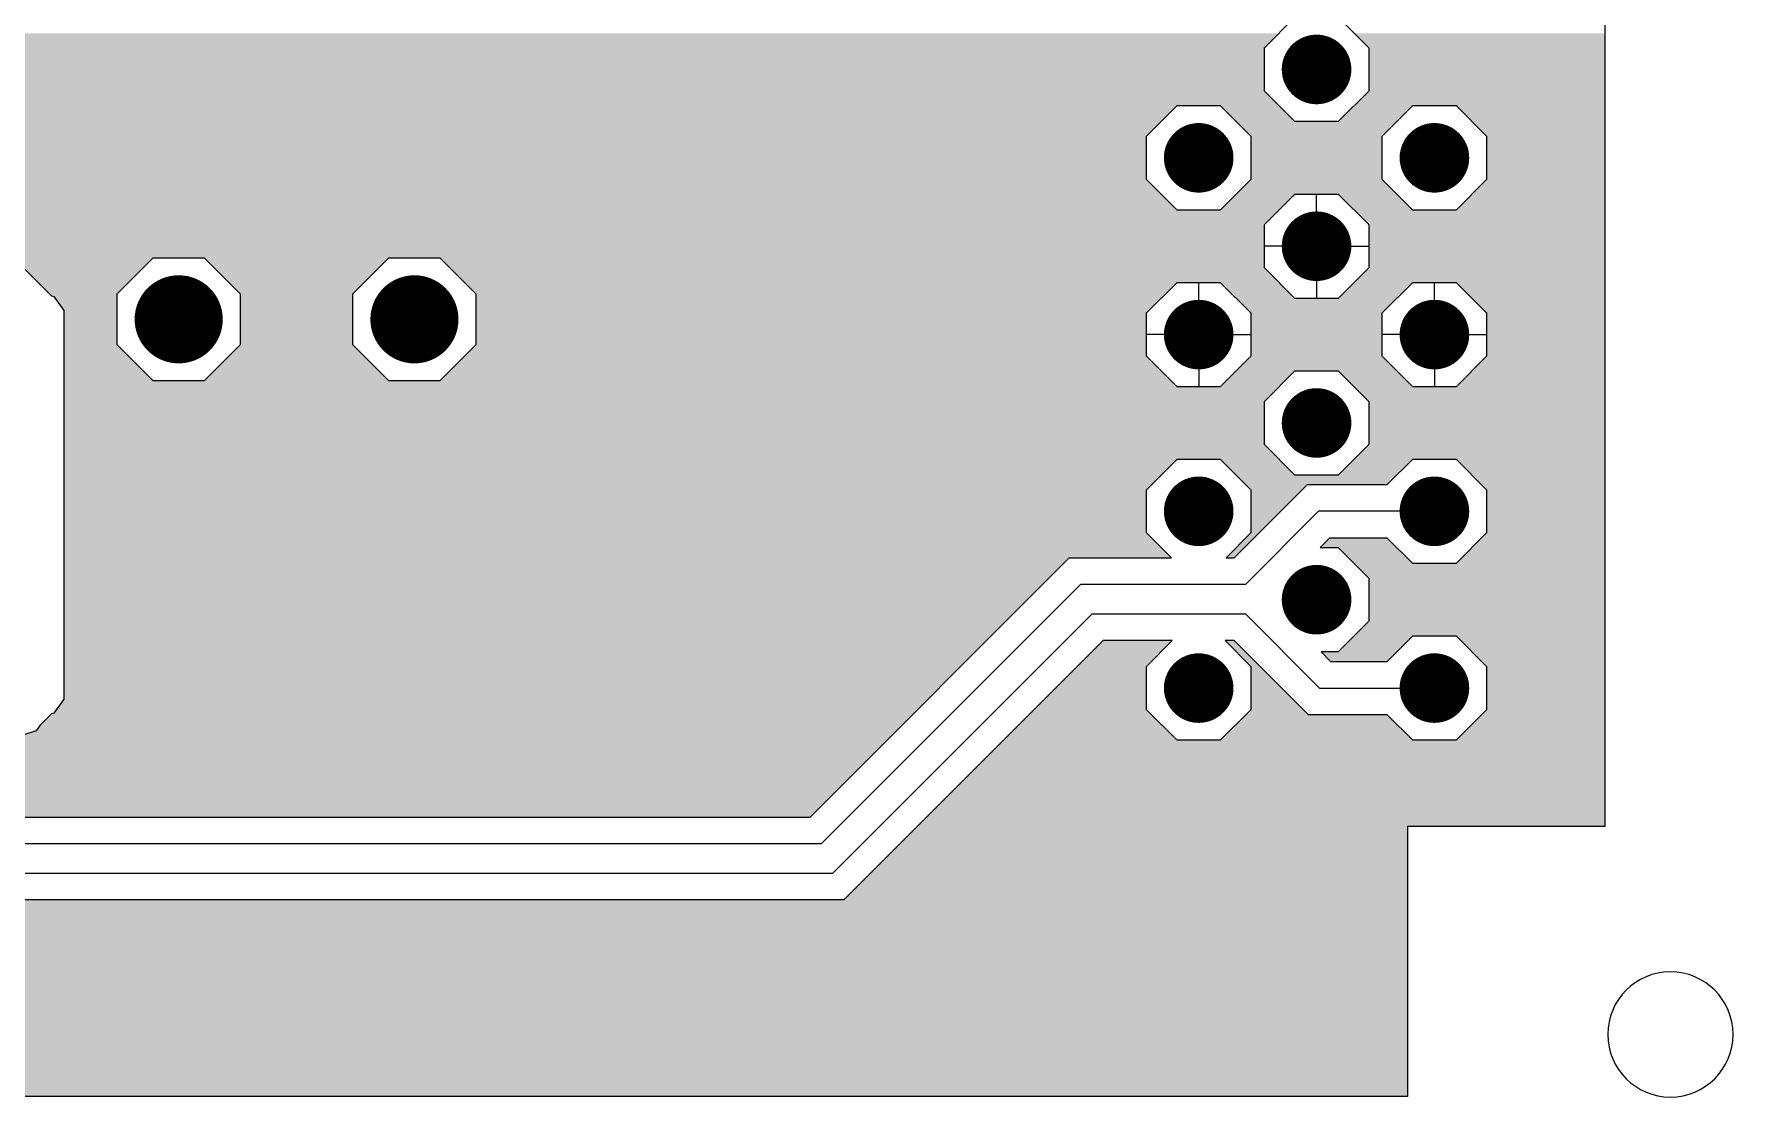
# Model space of a CAD drawing. Extents: x 295 to 953, y 10 to 290.
# Drawn here: x 805.1 to 865.5, y 91.3 to 129.1 of the extents above; entities that cross this region are included whole.
import ezdxf

# ---------------------------------------------------------------- set-up
doc = ezdxf.new("R2010")
doc.units = 0
doc.header["$LTSCALE"] = 5
doc.header["$MEASUREMENT"] = 0
doc.layers.get('0').update_dxf_attribs({"linetype": 'CONTINUOUS', "lineweight": 25})
doc.layers.add('L3-INT2_GBR', color=2, linetype='CONTINUOUS')

msp = doc.modelspace()

# ---------------------------------------------------------------- linework, layer by layer
at = {"color": 7}
for points, const_width in [([(851.301, 127.834, -1), (850.064, 127.834, -1)], 1.238), ([(847.11, 124.691, -1), (845.873, 124.691, -1)], 1.238), ([(855.492, 124.691, -1), (854.255, 124.691, -1)], 1.238), ([(851.301, 121.547, -1), (850.064, 121.547, -1)], 1.238), ([(811.006, 118.947, -1), (809.439, 118.947, -1)], 1.567), ([(819.388, 118.947, -1), (817.821, 118.947, -1)], 1.567), ([(847.11, 118.404, -1), (845.873, 118.404, -1)], 1.238), ([(855.492, 118.404, -1), (854.255, 118.404, -1)], 1.238), ([(851.301, 115.261, -1), (850.064, 115.261, -1)], 1.238), ([(847.11, 112.118, -1), (845.873, 112.118, -1)], 1.238), ([(855.492, 112.118, -1), (854.255, 112.118, -1)], 1.238), ([(851.301, 108.975, -1), (850.064, 108.975, -1)], 1.238), ([(847.11, 105.831, -1), (845.873, 105.831, -1)], 1.238), ([(855.492, 105.831, -1), (854.255, 105.831, -1)], 1.238)]:
    msp.add_lwpolyline(points, format="xyb", close=True, dxfattribs=dict(at, const_width=const_width))
at = {"layer": 'L3-INT2_GBR', "color": 7}
for p, q in [((860.929, 230.192), (860.929, 100.914)), ((848.826, 128.603), (849.913, 129.69)), ((851.451, 129.69), (852.539, 128.603)), ((848.826, 127.065), (848.826, 128.603)), ((852.539, 128.603), (852.539, 127.065)), ((849.913, 125.978), (848.826, 127.065)), ((852.539, 127.065), (851.451, 125.978)), ((844.635, 125.46), (845.722, 126.547)), ((845.722, 126.547), (847.26, 126.547)), ((847.26, 126.547), (848.348, 125.46)), ((853.017, 125.46), (854.104, 126.547)), ((854.104, 126.547), (855.642, 126.547)), ((855.642, 126.547), (856.73, 125.46)), ((851.451, 125.978), (849.913, 125.978)), ((844.635, 123.922), (844.635, 125.46)), ((848.348, 125.46), (848.348, 123.922)), ((853.017, 123.922), (853.017, 125.46)), ((856.73, 125.46), (856.73, 123.922)), ((845.722, 122.835), (844.635, 123.922)), ((848.348, 123.922), (847.26, 122.835)), ((854.104, 122.835), (853.017, 123.922)), ((856.73, 123.922), (855.642, 122.835)), ((848.826, 122.316), (849.913, 123.404)), ((849.913, 123.404), (851.451, 123.404)), ((850.682, 121.547), (850.682, 123.404)), ((851.451, 123.404), (852.539, 122.316)), ((847.26, 122.835), (845.722, 122.835)), ((855.642, 122.835), (854.104, 122.835)), ((802.982, 122.5), (805.703, 119.779)), ((848.826, 120.779), (848.826, 122.316)), ((852.539, 122.316), (852.539, 120.779)), ((850.682, 121.547), (848.826, 121.547)), ((850.682, 121.547), (850.682, 119.691)), ((850.682, 121.547), (852.539, 121.547)), ((808.036, 119.853), (809.317, 121.133)), ((809.317, 121.133), (811.129, 121.133)), ((811.129, 121.133), (812.409, 119.853)), ((816.418, 119.853), (817.699, 121.133)), ((817.699, 121.133), (819.51, 121.133)), ((819.51, 121.133), (820.791, 119.853)), ((844.635, 119.173), (845.722, 120.26)), ((845.722, 120.26), (847.26, 120.26)), ((846.491, 118.404), (846.491, 120.26)), ((847.26, 120.26), (848.348, 119.173)), ((849.913, 119.691), (848.826, 120.779)), ((852.539, 120.779), (851.451, 119.691)), ((853.017, 119.173), (854.104, 120.26)), ((854.104, 120.26), (855.642, 120.26)), ((854.873, 118.404), (854.873, 120.26)), ((855.642, 120.26), (856.73, 119.173)), ((805.703, 119.779), (805.779, 119.754)), ((805.779, 119.754), (806.142, 119.256)), ((808.036, 118.041), (808.036, 119.853)), ((812.409, 119.853), (812.409, 118.041)), ((816.418, 118.041), (816.418, 119.853)), ((820.791, 119.853), (820.791, 118.041)), ((851.451, 119.691), (849.913, 119.691)), ((806.142, 119.256), (806.142, 105.437)), ((844.635, 117.635), (844.635, 119.173)), ((848.348, 119.173), (848.348, 117.635)), ((853.017, 117.635), (853.017, 119.173)), ((856.73, 119.173), (856.73, 117.635)), ((809.317, 116.761), (808.036, 118.041)), ((812.409, 118.041), (811.129, 116.761)), ((817.699, 116.761), (816.418, 118.041)), ((820.791, 118.041), (819.51, 116.761)), ((846.491, 118.404), (844.635, 118.404)), ((846.491, 118.404), (846.491, 116.548)), ((846.491, 118.404), (848.348, 118.404)), ((854.873, 118.404), (853.017, 118.404)), ((854.873, 118.404), (854.873, 116.548)), ((854.873, 118.404), (856.73, 118.404)), ((845.722, 116.548), (844.635, 117.635)), ((848.348, 117.635), (847.26, 116.548)), ((854.104, 116.548), (853.017, 117.635)), ((856.73, 117.635), (855.642, 116.548)), ((811.129, 116.761), (809.317, 116.761)), ((819.51, 116.761), (817.699, 116.761)), ((848.826, 116.03), (849.913, 117.117)), ((849.913, 117.117), (851.451, 117.117)), ((851.451, 117.117), (852.539, 116.03)), ((847.26, 116.548), (845.722, 116.548)), ((848.826, 114.492), (848.826, 116.03)), ((852.539, 116.03), (852.539, 114.492)), ((855.642, 116.548), (854.104, 116.548)), ((849.913, 113.405), (848.826, 114.492)), ((852.539, 114.492), (851.451, 113.405)), ((844.635, 112.887), (845.722, 113.974)), ((845.722, 113.974), (847.26, 113.974)), ((847.26, 113.974), (848.348, 112.887)), ((853.197, 113.067), (854.104, 113.974)), ((854.104, 113.974), (855.642, 113.974)), ((855.642, 113.974), (856.73, 112.887)), ((847.758, 110.464), (850.361, 113.067)), ((851.451, 113.405), (849.913, 113.405)), ((850.361, 113.067), (853.197, 113.067)), ((844.635, 111.349), (844.635, 112.887)), ((848.348, 112.887), (848.348, 111.349)), ((856.73, 112.887), (856.73, 111.349)), ((848.151, 109.516), (850.753, 112.118)), ((854.873, 112.118), (850.753, 112.118)), ((845.519, 110.464), (844.635, 111.349)), ((848.348, 111.349), (847.463, 110.464)), ((851.146, 111.169), (850.808, 110.831)), ((853.197, 111.169), (851.146, 111.169)), ((854.104, 110.261), (853.197, 111.169)), ((856.73, 111.349), (855.642, 110.261)), ((850.808, 110.831), (851.451, 110.831)), ((851.451, 110.831), (852.539, 109.743)), ((832.673, 101.246), (841.891, 110.464)), ((841.891, 110.464), (845.519, 110.464)), ((847.463, 110.464), (847.758, 110.464)), ((855.642, 110.261), (854.104, 110.261)), ((833.065, 100.297), (842.284, 109.516)), ((848.151, 109.516), (842.284, 109.516)), ((852.539, 109.743), (852.539, 108.206)), ((842.703, 108.468), (833.484, 99.249)), ((842.703, 108.468), (848.151, 108.468)), ((850.788, 105.831), (848.151, 108.468)), ((852.539, 108.206), (851.451, 107.118)), ((853.197, 106.78), (854.104, 107.687)), ((854.104, 107.687), (855.642, 107.687)), ((855.642, 107.687), (856.73, 106.6)), ((843.096, 107.519), (833.877, 98.301)), ((845.554, 107.519), (843.096, 107.519)), ((844.635, 106.6), (845.554, 107.519)), ((847.429, 107.519), (848.348, 106.6)), ((847.758, 107.519), (847.429, 107.519)), ((850.395, 104.882), (847.758, 107.519)), ((850.842, 107.118), (851.181, 106.78)), ((851.451, 107.118), (850.842, 107.118)), ((844.635, 105.062), (844.635, 106.6)), ((848.348, 106.6), (848.348, 105.062)), ((851.181, 106.78), (853.197, 106.78)), ((856.73, 106.6), (856.73, 105.062)), ((850.788, 105.831), (854.873, 105.831)), ((806.142, 105.437), (805.779, 104.939)), ((805.703, 104.914), (805.288, 104.498)), ((805.779, 104.939), (805.703, 104.914)), ((845.722, 103.975), (844.635, 105.062)), ((848.348, 105.062), (847.26, 103.975)), ((853.197, 104.882), (850.395, 104.882)), ((854.104, 103.975), (853.197, 104.882)), ((856.73, 105.062), (855.642, 103.975)), ((805.151, 104.31), (804.565, 104.119)), ((805.288, 104.498), (805.151, 104.31)), ((847.26, 103.975), (845.722, 103.975)), ((855.642, 103.975), (854.104, 103.975)), ((771.273, 101.246), (832.673, 101.246)), ((853.916, 100.914), (853.916, 91.311)), ((860.929, 100.914), (853.916, 100.914)), ((833.065, 100.297), (771.665, 100.297)), ((772.101, 99.249), (833.484, 99.249)), ((833.877, 98.301), (793.873, 98.301)), ((853.916, 91.311), (795.082, 91.311))]:
    msp.add_line(p, q, dxfattribs=at)
for start, end in [(0, 180), (180, 0)]:
    msp.add_arc((863.264, 93.514), 2.227, start, end, dxfattribs=at)
for points in [[(848.92, 128.697), (849.344, 129.121), (794.209, 128.697), (793.785, 129.121)], [(848.826, 128.603), (848.92, 128.697), (794.209, 128.603), (794.209, 128.697)], [(860.929, 128.603), (860.929, 129.121), (852.539, 128.603), (852.02, 129.121)], [(848.826, 127.638), (848.826, 128.603), (794.209, 127.638), (794.209, 128.603)], [(860.929, 127.065), (860.929, 128.603), (852.539, 127.065), (852.539, 128.603)], [(848.826, 127.195), (848.826, 127.638), (793.767, 127.195), (794.209, 127.638)], [(849.169, 126.722), (849.003, 126.889), (753.75, 126.722), (753.916, 126.889)], [(849.003, 126.889), (848.826, 127.065), (793.46, 126.889), (793.637, 127.065)], [(848.826, 127.065), (848.826, 127.195), (793.637, 127.065), (793.767, 127.195)], [(860.929, 126.547), (860.929, 127.065), (852.02, 126.547), (852.539, 127.065)], [(849.169, 126.722), (849.169, 126.722), (756.269, 126.722), (755.21, 126.722)], [(849.344, 126.547), (849.169, 126.722), (756.444, 126.547), (756.269, 126.722)], [(845.148, 125.973), (845.722, 126.547), (757.018, 125.973), (756.444, 126.547)], [(849.344, 126.547), (849.344, 126.547), (847.26, 126.547), (845.722, 126.547)], [(849.913, 125.978), (849.344, 126.547), (847.829, 125.978), (847.26, 126.547)], [(853.535, 125.978), (854.104, 126.547), (851.451, 125.978), (852.02, 126.547)], [(860.929, 126.547), (860.929, 126.547), (855.642, 126.547), (854.104, 126.547)], [(860.929, 125.46), (860.929, 126.547), (856.73, 125.46), (855.642, 126.547)], [(844.635, 125.46), (845.148, 125.973), (757.018, 125.46), (757.018, 125.973)], [(853.017, 125.46), (853.535, 125.978), (848.348, 125.46), (847.829, 125.978)], [(853.535, 125.978), (853.535, 125.978), (849.913, 125.978), (851.451, 125.978)], [(844.635, 125.045), (844.635, 125.46), (757.018, 125.045), (757.018, 125.46)], [(853.017, 123.922), (853.017, 125.46), (848.348, 123.922), (848.348, 125.46)], [(860.929, 123.922), (860.929, 125.46), (856.73, 123.922), (856.73, 125.46)], [(844.635, 125.045), (844.635, 125.045), (794.827, 125.045), (793.767, 125.045)], [(844.635, 124.296), (844.635, 125.045), (795.576, 124.296), (794.827, 125.045)], [(844.635, 123.922), (844.635, 124.296), (795.576, 123.922), (795.576, 124.296)], [(845.32, 123.237), (844.635, 123.922), (795.576, 123.237), (795.576, 123.922)], [(853.535, 123.404), (853.017, 123.922), (847.829, 123.404), (848.348, 123.922)], [(860.929, 122.835), (860.929, 123.922), (855.642, 122.835), (856.73, 123.922)], [(849.344, 122.835), (849.913, 123.404), (847.26, 122.835), (847.829, 123.404)], [(853.535, 123.404), (853.535, 123.404), (851.451, 123.404), (849.913, 123.404)], [(854.104, 122.834), (853.535, 123.404), (852.02, 122.834), (851.451, 123.404)], [(845.678, 122.879), (845.32, 123.237), (795.218, 122.879), (795.576, 123.237)], [(845.722, 122.834), (845.678, 122.879), (802.396, 122.834), (802.26, 122.879)], [(849.197, 122.688), (849.344, 122.834), (802.846, 122.688), (802.396, 122.834)], [(849.009, 122.5), (849.197, 122.688), (802.982, 122.5), (802.846, 122.688)], [(849.344, 122.834), (849.344, 122.835), (845.722, 122.834), (847.26, 122.835)], [(860.929, 122.316), (860.929, 122.834), (852.539, 122.316), (852.02, 122.834)], [(860.929, 122.834), (860.929, 122.835), (854.104, 122.834), (855.642, 122.835)], [(848.826, 122.316), (849.009, 122.5), (803.166, 122.316), (802.982, 122.5)], [(848.826, 121.133), (848.826, 122.316), (804.349, 121.133), (803.166, 122.316)], [(860.929, 120.779), (860.929, 122.316), (852.539, 120.779), (852.539, 122.316)], [(808.036, 119.853), (809.317, 121.133), (805.629, 119.853), (804.349, 121.133)], [(817.699, 121.133), (817.699, 121.133), (811.129, 121.133), (809.317, 121.133)], [(816.418, 119.853), (817.699, 121.133), (812.409, 119.853), (811.129, 121.133)], [(848.826, 121.133), (848.826, 121.133), (819.51, 121.133), (817.699, 121.133)], [(848.826, 120.779), (848.826, 121.133), (819.865, 120.779), (819.51, 121.133)], [(849.344, 120.26), (848.826, 120.779), (820.383, 120.26), (819.865, 120.779)], [(845.315, 119.853), (845.722, 120.26), (820.791, 119.853), (820.383, 120.26)], [(849.344, 120.26), (849.344, 120.26), (847.26, 120.26), (845.722, 120.26)], [(849.913, 119.691), (849.344, 120.26), (847.829, 119.691), (847.26, 120.26)], [(853.535, 119.691), (854.104, 120.26), (851.451, 119.691), (852.02, 120.26)], [(860.929, 120.26), (860.929, 120.779), (852.02, 120.26), (852.539, 120.779)], [(860.929, 120.26), (860.929, 120.26), (855.642, 120.26), (854.104, 120.26)], [(860.929, 119.173), (860.929, 120.26), (856.73, 119.173), (855.642, 120.26)], [(808.036, 119.779), (808.036, 119.853), (805.703, 119.779), (805.629, 119.853)], [(808.036, 119.754), (808.036, 119.779), (805.779, 119.754), (805.703, 119.779)], [(808.036, 119.256), (808.036, 119.754), (806.142, 119.256), (805.779, 119.754)], [(816.418, 118.041), (816.418, 119.853), (812.409, 118.041), (812.409, 119.853)], [(844.635, 119.173), (845.315, 119.853), (820.791, 119.173), (820.791, 119.853)], [(853.017, 119.173), (853.535, 119.691), (848.348, 119.173), (847.829, 119.691)], [(853.535, 119.691), (853.535, 119.691), (849.913, 119.691), (851.451, 119.691)], [(808.036, 118.041), (808.036, 119.256), (806.142, 118.041), (806.142, 119.256)], [(844.635, 118.041), (844.635, 119.173), (820.791, 118.041), (820.791, 119.173)], [(853.017, 117.635), (853.017, 119.173), (848.348, 117.635), (848.348, 119.173)], [(860.929, 117.635), (860.929, 119.173), (856.73, 117.635), (856.73, 119.173)], [(809.317, 116.761), (808.036, 118.041), (806.142, 116.761), (806.142, 118.041)], [(817.699, 116.761), (816.418, 118.041), (811.129, 116.761), (812.409, 118.041)], [(844.635, 117.635), (844.635, 118.041), (820.385, 117.635), (820.791, 118.041)], [(845.51, 116.761), (844.635, 117.635), (819.51, 116.761), (820.385, 117.635)], [(853.535, 117.117), (853.017, 117.635), (847.829, 117.117), (848.348, 117.635)], [(860.929, 116.548), (860.929, 117.635), (855.642, 116.548), (856.73, 117.635)], [(845.722, 116.548), (845.51, 116.761), (806.142, 116.548), (806.142, 116.761)], [(849.344, 116.548), (849.913, 117.117), (847.26, 116.548), (847.829, 117.117)], [(853.535, 117.117), (853.535, 117.117), (851.451, 117.117), (849.913, 117.117)], [(854.104, 116.548), (853.535, 117.117), (852.02, 116.548), (851.451, 117.117)], [(848.826, 116.03), (849.344, 116.548), (806.142, 116.03), (806.142, 116.548)], [(848.826, 114.492), (848.826, 116.03), (806.142, 114.492), (806.142, 116.03)], [(860.929, 116.03), (860.929, 116.548), (852.539, 116.03), (852.02, 116.548)], [(860.929, 114.492), (860.929, 116.03), (852.539, 114.492), (852.539, 116.03)], [(849.344, 113.974), (848.826, 114.492), (806.142, 113.974), (806.142, 114.492)], [(860.929, 113.974), (860.929, 114.492), (852.02, 113.974), (852.539, 114.492)], [(844.635, 112.887), (845.722, 113.974), (806.142, 112.887), (806.142, 113.974)], [(849.344, 113.974), (849.344, 113.974), (847.26, 113.974), (845.722, 113.974)], [(849.913, 113.405), (849.344, 113.974), (847.829, 113.405), (847.26, 113.974)], [(853.535, 113.405), (854.104, 113.974), (851.451, 113.405), (852.02, 113.974)], [(860.929, 113.974), (860.929, 113.974), (855.642, 113.974), (854.104, 113.974)], [(860.929, 112.887), (860.929, 113.974), (856.73, 112.887), (855.642, 113.974)], [(853.197, 113.067), (853.535, 113.405), (848.168, 113.067), (847.829, 113.405)], [(850.181, 112.887), (850.361, 113.067), (848.348, 112.887), (848.168, 113.067)], [(844.635, 111.349), (844.635, 112.887), (806.142, 111.349), (806.142, 112.887)], [(848.643, 111.349), (850.181, 112.887), (848.348, 111.349), (848.348, 112.887)], [(860.929, 111.349), (860.929, 112.887), (856.73, 111.349), (856.73, 112.887)], [(845.519, 110.465), (844.635, 111.349), (806.142, 110.465), (806.142, 111.349)], [(847.758, 110.464), (848.643, 111.349), (847.463, 110.464), (848.348, 111.349)], [(853.535, 110.831), (853.197, 111.169), (850.808, 110.831), (851.146, 111.169)], [(853.197, 111.169), (853.197, 111.169), (851.146, 111.169), (853.197, 111.169)], [(860.929, 110.261), (860.929, 111.349), (855.642, 110.261), (856.73, 111.349)], [(853.535, 110.831), (853.535, 110.831), (851.451, 110.831), (850.808, 110.831)], [(854.104, 110.261), (853.535, 110.831), (852.02, 110.261), (851.451, 110.831)], [(841.891, 110.464), (845.519, 110.465), (806.142, 110.464), (806.142, 110.465)], [(836.864, 105.437), (841.891, 110.464), (806.142, 105.437), (806.142, 110.464)], [(847.463, 110.464), (847.463, 110.464), (847.463, 110.464), (847.758, 110.464)], [(860.929, 109.743), (860.929, 110.261), (852.539, 109.743), (852.02, 110.261)], [(860.929, 108.206), (860.929, 109.743), (852.539, 108.206), (852.539, 109.743)], [(860.929, 107.687), (860.929, 108.206), (852.02, 107.687), (852.539, 108.206)], [(853.535, 107.118), (854.104, 107.687), (851.451, 107.118), (852.02, 107.687)], [(860.929, 107.687), (860.929, 107.687), (855.642, 107.687), (854.104, 107.687)], [(860.929, 106.6), (860.929, 107.687), (856.73, 106.6), (855.642, 107.687)], [(844.635, 106.6), (845.554, 107.519), (842.177, 106.6), (843.096, 107.519)], [(845.554, 107.519), (845.554, 107.519), (843.096, 107.519), (845.554, 107.519)], [(848.678, 106.6), (847.759, 107.519), (848.348, 106.6), (847.429, 107.519)], [(847.759, 107.519), (847.758, 107.519), (847.429, 107.519), (847.758, 107.519)], [(853.197, 106.78), (853.535, 107.118), (851.181, 106.78), (850.842, 107.118)], [(853.535, 107.118), (853.535, 107.118), (850.842, 107.118), (851.451, 107.118)], [(844.635, 105.062), (844.635, 106.6), (840.639, 105.062), (842.177, 106.6)], [(850.215, 105.062), (848.678, 106.6), (848.348, 105.062), (848.348, 106.6)], [(860.929, 105.062), (860.929, 106.6), (856.73, 105.062), (856.73, 106.6)], [(836.365, 104.939), (836.864, 105.437), (805.779, 104.939), (806.142, 105.437)], [(835.925, 104.498), (836.341, 104.914), (805.288, 104.498), (805.703, 104.914)], [(836.341, 104.914), (836.365, 104.939), (805.703, 104.914), (805.779, 104.939)], [(845.722, 103.975), (844.635, 105.062), (839.551, 103.975), (840.639, 105.062)], [(854.104, 103.975), (853.197, 104.882), (847.26, 103.975), (848.168, 104.882)], [(850.395, 104.882), (850.215, 105.062), (848.168, 104.882), (848.348, 105.062)], [(860.929, 103.975), (860.929, 105.062), (855.642, 103.975), (856.73, 105.062)], [(835.187, 103.76), (835.545, 104.119), (801.443, 103.76), (801.085, 104.119)], [(835.545, 104.119), (835.737, 104.31), (804.565, 104.119), (805.151, 104.31)], [(835.737, 104.31), (835.925, 104.498), (805.151, 104.31), (805.288, 104.498)], [(860.929, 100.914), (860.929, 103.975), (836.491, 100.914), (839.551, 103.975)], [(834.128, 102.701), (835.187, 103.76), (801.443, 102.701), (801.443, 103.76)], [(833.379, 101.952), (834.128, 102.701), (800.694, 101.952), (801.443, 102.701)], [(832.737, 101.31), (833.379, 101.952), (769.248, 101.31), (769.89, 101.952)], [(832.673, 101.246), (832.737, 101.31), (761, 101.246), (760.936, 101.31)], [(853.916, 98.301), (853.916, 100.914), (833.877, 98.301), (836.491, 100.914)], [(853.916, 97.905), (853.916, 98.301), (794.269, 97.905), (793.873, 98.301)], [(853.916, 98.301), (853.916, 98.301), (793.873, 98.301), (833.877, 98.301)], [(853.916, 96.845), (853.916, 97.905), (794.269, 96.845), (794.269, 97.905)], [(853.916, 96.096), (853.916, 96.845), (793.52, 96.096), (794.269, 96.845)], [(853.916, 95.43), (853.916, 96.096), (788.906, 95.43), (788.24, 96.096)], [(853.916, 94.37), (853.916, 95.43), (788.906, 94.37), (788.906, 95.43)], [(853.916, 93.621), (853.916, 94.37), (788.157, 93.621), (788.906, 94.37)], [(853.916, 93.613), (853.916, 93.621), (775.46, 93.613), (775.452, 93.621)], [(853.916, 93.613), (853.916, 93.613), (794.827, 93.613), (793.767, 93.613)], [(853.916, 92.864), (853.916, 93.613), (795.576, 92.864), (794.827, 93.613)], [(853.916, 91.805), (853.916, 92.864), (795.576, 91.805), (795.576, 92.864)], [(853.916, 91.311), (853.916, 91.805), (795.082, 91.311), (795.576, 91.805)]]:
    msp.add_solid(points, dxfattribs=at)

doc.saveas('drawing.dxf')
